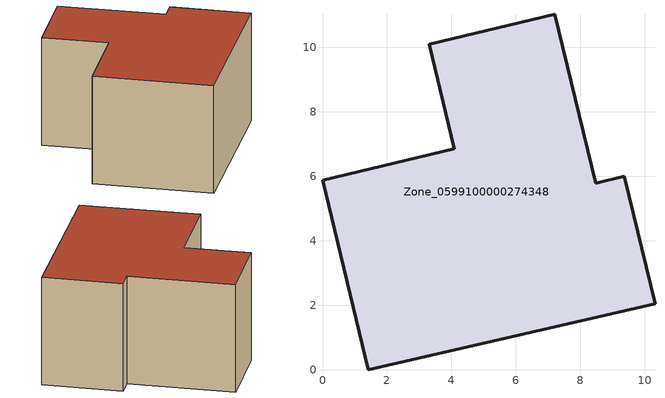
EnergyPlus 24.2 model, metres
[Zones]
Zone_0599100000274348
 floor ground (C_G): 0,5.88 4.09,6.85 3.31,10.09 7.2,11.02 8.48,5.78 9.36,5.99 10.31,2.04 1.41,0 z0
 wall outside (C_F): 1.41,0 10.31,2.04 9.36,5.99 8.48,5.78 7.2,11.02 3.31,10.09 4.09,6.85 0,5.88 1.41,0 z0:5.7
 roof outside (C_R): 4.09,6.85 0,5.88 1.41,0 10.31,2.04 9.36,5.99 8.48,5.78 7.2,11.02 3.31,10.09 z5.7
[BUILDING]
Pand.0599100000274348: North Axis=0; Terrain=City; Loads Convergence Tolerance Value=0.04; Temperature Convergence Tolerance Value=0.4; Solar Distribution=FullExterior; Maximum Number of Warmup Days=25; Minimum Number of Warmup Days=1
[Site:Location]
Rotterdam.The.Hague.AP_ZH_NLD Design_Conditions: Latitude=51.96; Longitude=4.45; Time Zone=1; Elevation=-4.5
[SITE:GROUNDTEMPERATURE:BUILDINGSURFACE]
18, 18, 18, 18, 18, 18, 18, 18, 18, 18, 18, 18
[MATERIAL] Thermal Absorptance=0.9; Solar Absorptance=0.7; Visible Absorptance=0.7
Name | Roughness | Thickness | Conductivity | Density | Specific Heat
G.TI.1965-1974 | MediumSmooth | 0.15 | 0.882353 | 540 | 1210
F.TI.1965-1974 | Rough | 0.3 | 0.697674 | 1920 | 840
R.TI.1965-1974 | MediumRough | 0.2 | 0.232558 | 1500 | 1000
[CONSTRUCTION]
C_G: G.TI.1965-1974
C_F: F.TI.1965-1974
C_R: R.TI.1965-1974
[ZONE]
Zone_0599100000274348: Type=1; Multiplier=1; Ceiling Height=Autocalculate; Volume=Autocalculate; Floor Area=autocalculate; Part of Total Floor Area=Yes
[ZONEINFILTRATION:DESIGNFLOWRATE]
Infil_Zone_0599100000274348: Zone or ZoneList or Space or SpaceList=Zone_0599100000274348; Schedule=AlwaysOn; Design Flow Rate Calculation Method=Flow/Area; Flow Rate per Floor Area=0.003; Constant Term Coefficient=1; Temperature Term Coefficient=0; Velocity Term Coefficient=0; Velocity Squared Term Coefficient=0
[HVACTEMPLATE:ZONE:IDEALLOADSAIRSYSTEM]
Zone_0599100000274348: Maximum Heating Supply Air Temperature=50; Minimum Cooling Supply Air Temperature=13; Maximum Heating Supply Air Humidity Ratio=0.0156; Minimum Cooling Supply Air Humidity Ratio=0.0077; Heating Limit=NoLimit; Cooling Limit=NoLimit; Dehumidification Control Type=ConstantSensibleHeatRatio; Cooling Sensible Heat Ratio=0.7; Dehumidification Setpoint=60; Humidification Control Type=None; Humidification Setpoint=30; Outdoor Air Method=None; Outdoor Air Flow Rate per Person=0.00944; Outdoor Air Flow Rate per Zone Floor Area=0; Outdoor Air Flow Rate per Zone=0; Demand Controlled Ventilation Type=None; Outdoor Air Economizer Type=NoEconomizer; Heat Recovery Type=None; Sensible Heat Recovery Effectiveness=0.7; Latent Heat Recovery Effectiveness=0.65
[ZONECONTROL:THERMOSTAT]
ThermostatControl_Zone_0599100000274348: Zone or ZoneList=Zone_0599100000274348; Control Type Schedule=DualSetpointControlType; Control 1=Thermostat_Zone_0599100000274348; Temperature Difference Between Cutout And Setpoint=0
[THERMOSTATSETPOINT:DUALSETPOINT]
Thermostat_Zone_0599100000274348: Heating Setpoint Temperature Schedule=HeatingSetpoint_Zone_0599100000274348; Cooling Setpoint Temperature Schedule=CoolingSetpoint_Zone_0599100000274348
[SCHEDULE:COMPACT]
HeatingSetpoint_Zone_0599100000274348: Through: 12/31, For: AllDays, Until: 24:00, 21
CoolingSetpoint_Zone_0599100000274348: Through: 12/31, For: AllDays, Until: 24:00, 24
DualSetpointControlType: Through: 12/31, For: AllDays, Until: 24:00, 4
AlwaysOn: Through: 12/31, For: AllDays, Until: 24:00, 1
